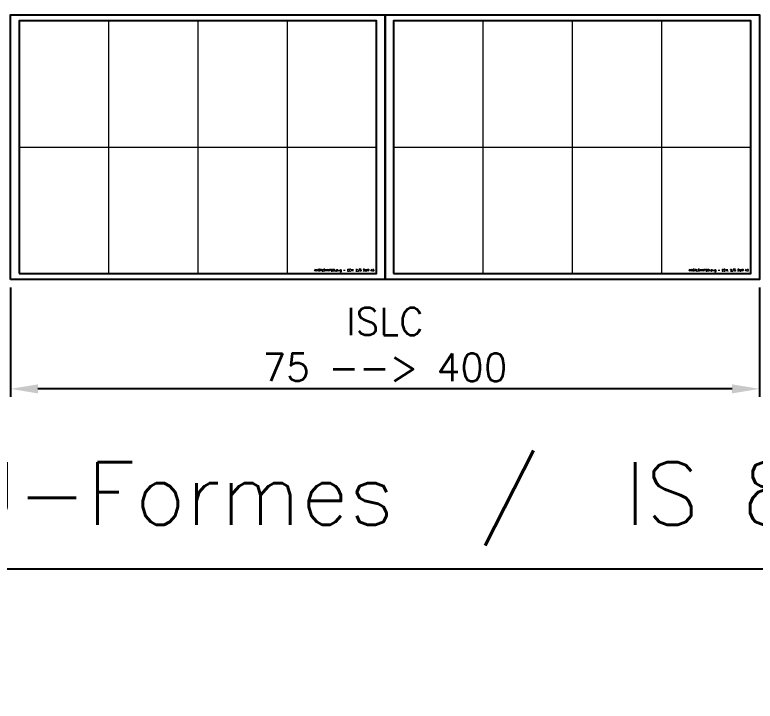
# Model space of a CAD drawing. Header units: millimetres. Extents: x -208 to 15225, y -440 to 4613.
# Drawn here: x 6837 to 8913, y -440 to 1485 of the extents above; entities that cross this region are included whole.
import ezdxf
from ezdxf.enums import TextEntityAlignment as Align

# ---------------------------------------------------------------- set-up
doc = ezdxf.new("R2010")
doc.units = ezdxf.units.MM
doc.layers.get('Defpoints').update_dxf_attribs({"color": 41})
for name, color, linetype, lineweight in [('COTE', 1, 'Continuous', 18), ('FIN', 1, 'Continuous', 18), ('TEXTE', 3, 'Continuous', 25)]:
    doc.layers.add(name, color=color, linetype=linetype, lineweight=lineweight)
doc.styles.get("Standard").update_dxf_attribs({"font": 'simplex.shx'})
doc.dimstyles.new('ALSTOM001', dxfattribs={"dimtxt": 3.5, "dimasz": 3.5, "dimexe": 1, "dimexo": 1, "dimgap": 1, "dimtad": 1, "dimrnd": 5e-09, "dimtxsty": 'Standard', "dimcen": 2.5, "dimclrd": 1, "dimclre": 1, "dimclrt": 3, "dimadec": 3, "dimazin": 2, "dimtm": 1e-09, "dimtfac": 1, "dimtmove": 0, "dimatfit": 0, "dimfxl": 1, "dimtolj": 1, "dimarcsym": 1})

# ---------------------------------------------------------------- blocks, each defined once
blk = doc.blocks.new('*D379')
at = {"layer": 'COTE', "color": 1, "lineweight": -2, "transparency": 16777216}
for p, q in [((5775, 692.5), (5775, -119.9)), ((11025, 692.5), (11025, -119.9)), ((10850, -69.9), (5950, -69.9))]:
    blk.add_line(p, q, dxfattribs=at)
at = {"layer": 'COTE', "color": 1, "transparency": 16777216}
for points in [[(5950, -40.8), (5950, -99.1), (5775, -69.9)], [(10850, -40.8), (10850, -99.1), (11025, -69.9)]]:
    blk.add_solid(points, dxfattribs=at)
at = {"layer": 'Defpoints', "color": 0, "transparency": 16777216}
for p in [(5775, 742.5), (11025, 742.5), (5775, -69.9)]:
    blk.add_point(p, dxfattribs=at)
at = {"layer": 'COTE', "color": 3, "transparency": 16777216, "insert": (8400, 113.4), "char_height": 175, "attachment_point": 5}
blk.add_mtext('\\A1;U-Formes  /  IS 808-1957', dxfattribs=at)
blk = doc.blocks.new('A3LASER')
at = {"color": 1}
for points in [[(-420, 0), (-420, 297), (0, 297), (0, 0)], [(-410.38, 6.8), (-9.62, 6.8), (-9.62, 290.2), (-410.38, 290.2)]]:
    blk.add_lwpolyline(points, close=True, dxfattribs=at)
blk = doc.blocks.new('*D386')
at = {"layer": 'COTE', "color": 1, "lineweight": -2, "transparency": 16777216}
for p, q in [((6825, 720.5), (6825, 414)), ((8925, 720.5), (8925, 414)), ((8848, 436), (6902, 436))]:
    blk.add_line(p, q, dxfattribs=at)
at = {"layer": 'COTE', "color": 1, "transparency": 16777216}
for points in [[(6902, 448.8), (6902, 423.2), (6825, 436)], [(8848, 448.8), (8848, 423.2), (8925, 436)]]:
    blk.add_solid(points, dxfattribs=at)
at = {"layer": 'Defpoints', "color": 0, "transparency": 16777216}
for p in [(6825, 742.5), (8925, 742.5), (6825, 436)]:
    blk.add_point(p, dxfattribs=at)
at = {"layer": 'COTE', "color": 3, "transparency": 16777216, "insert": (7875, 560.7), "char_height": 77, "attachment_point": 5}
blk.add_mtext('\\A1;ISLC\\P75 --> 400', dxfattribs=at)

msp = doc.modelspace()

# ---------------------------------------------------------------- linework, layer by layer
at = {"layer": 'FIN'}
for p, q in [((7099.523, 1467.996), (7099.523, 759.504)), ((7350, 1467.996), (7350, 759.504)), ((7600.477, 1467.996), (7600.477, 759.504)), ((8149.523, 1467.996), (8149.523, 759.504)), ((8400, 1467.996), (8400, 759.504)), ((8650.477, 1467.996), (8650.477, 759.504)), ((6849.046, 1113.75), (7850.954, 1113.75)), ((7899.046, 1113.75), (8900.954, 1113.75))]:
    msp.add_line(p, q, dxfattribs=at)

# ---------------------------------------------------------------- block references
at = {"xscale": 2.5, "yscale": 2.5, "zscale": 2.5}
for p in [(7875, 742.5), (8925, 742.5)]:
    msp.add_blockref('A3LASER', p, dxfattribs=at)

# ---------------------------------------------------------------- texts
at = {"layer": 'TEXTE'}
for p in [(7844.704, 765.754), (8894.704, 765.754)]:
    msp.add_text('AMSTLSHAP2D.dwg - ECH. 2/5 SUR A3', height=6.25, dxfattribs=at).set_placement(p, align=Align.RIGHT)

# ---------------------------------------------------------------- dimensions: what is measured, and where the dimension line sits
at = {"layer": 'COTE'}
dim = msp.add_linear_dim(base=(6825, 436.007), p1=(8925, 742.5), p2=(6825, 742.5), angle=0, text='ISLC\\P75 --> 400', dimstyle='ALSTOM001', override={"dimscale": 22, "dimtoh": 1}, dxfattribs=at)
dim.commit()
dim.dimension.update_dxf_attribs({"geometry": '*D386', "text_midpoint": (7875, 436.007), "dimtype": 160})
dim = msp.add_linear_dim(base=(5775, -69.939), p1=(11025, 742.5), p2=(5775, 742.5), text='U-Formes  /  IS 808-1957', dimstyle='ALSTOM001', override={"dimscale": 50, "dimtoh": 1}, dxfattribs=at)
dim.commit()
dim.dimension.update_dxf_attribs({"geometry": '*D379', "text_midpoint": (8400, -69.939), "dimtype": 160})

doc.saveas('drawing.dxf')
